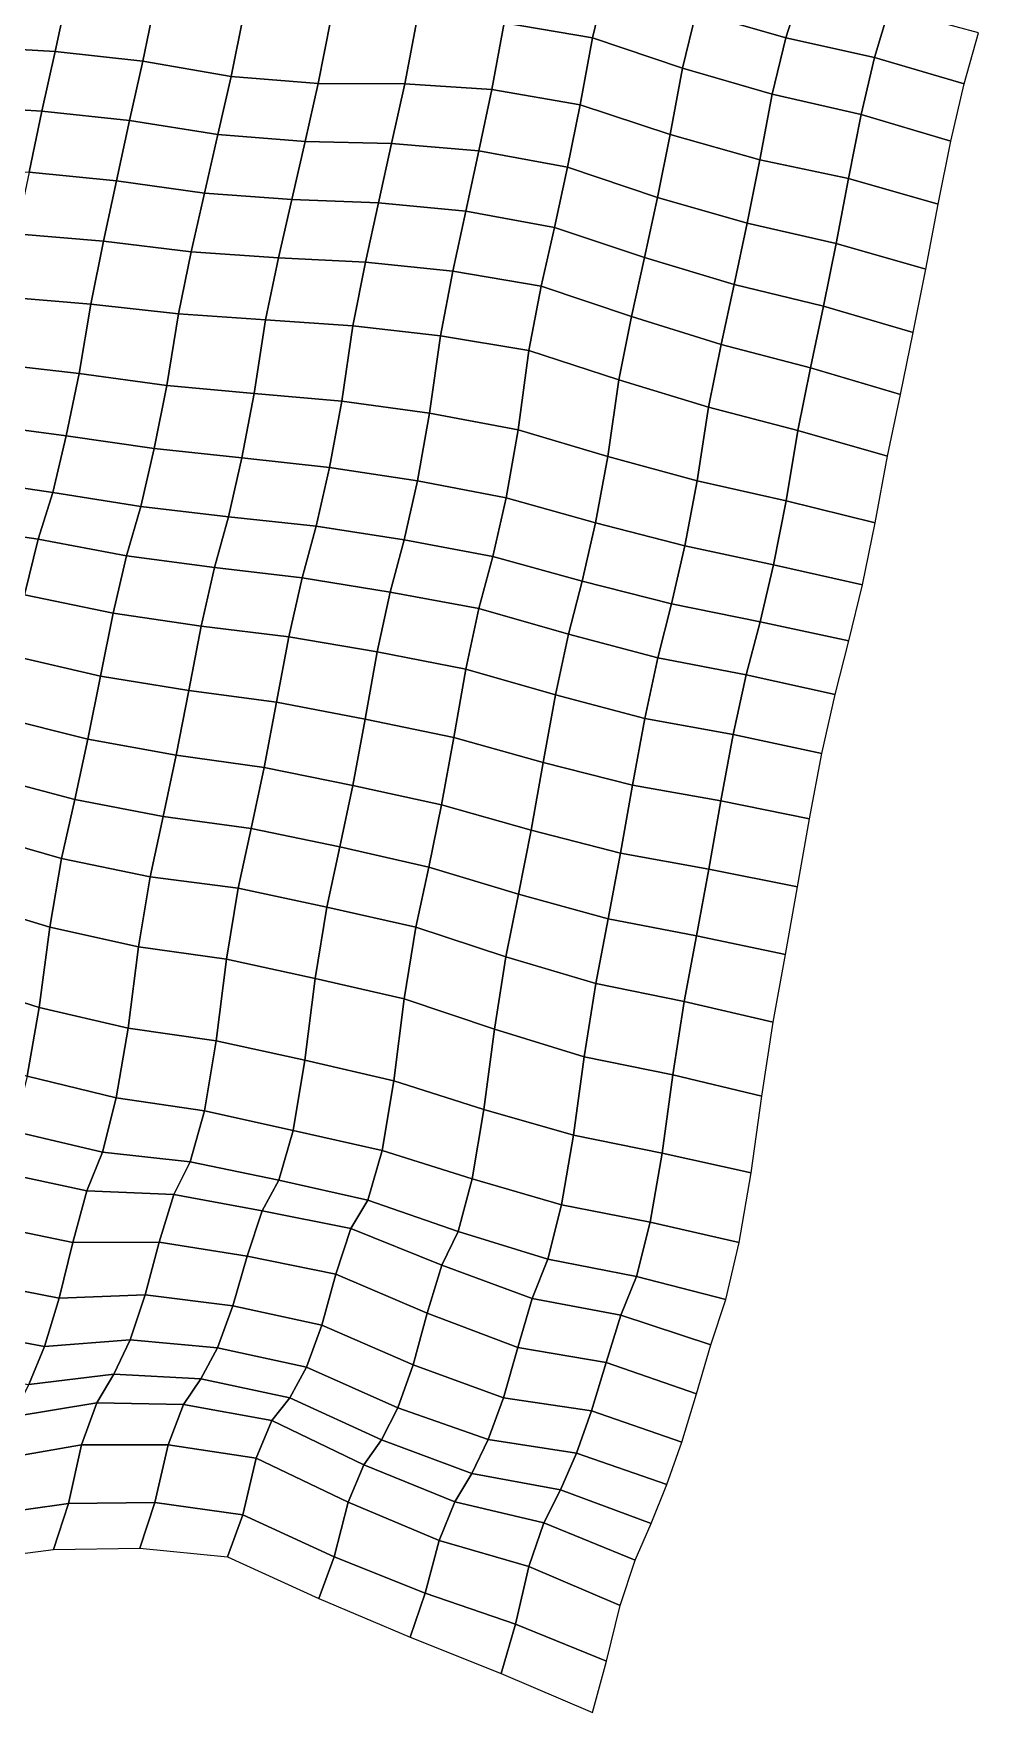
# Model space of a CAD drawing. Header units: metres. Extents: x -7.8 to 5.5, y -4.8 to 2.7.
# Drawn here: x 3.019 to 4.609, y -4.844 to -2.019 of the extents above; entities that cross this region are included whole.
import ezdxf

# ---------------------------------------------------------------- set-up
doc = ezdxf.new("R2010")
doc.units = ezdxf.units.M

msp = doc.modelspace()

# ---------------------------------------------------------------- linework, layer by layer
at = {"layer": 'C2'}
for points in [[(3.83359, -1.9079, -8.10296), (3.81073, -2.00163, -7.99013), (3.95922, -2.0267, -7.98274), (3.98213, -1.93341, -8.09597)], [(4.15913, -1.9099, -8.24195), (4.13373, -1.98331, -8.11087), (4.28447, -2.02639, -8.11966), (4.30939, -1.94914, -8.24728)], [(2.93104, -1.94107, -8.11509), (2.90899, -2.04128, -8.00807), (3.05535, -2.04932, -7.9854), (3.07722, -1.94769, -8.09114)], [(3.07722, -1.94769, -8.09114), (3.05535, -2.04932, -7.9854), (3.20275, -2.06571, -7.97023), (3.22439, -1.96221, -8.07429)], [(3.98213, -1.93341, -8.09597), (3.95922, -2.0267, -7.98274), (4.11091, -2.07736, -7.99833), (4.13373, -1.98331, -8.11087)], [(4.30939, -1.94914, -8.24728), (4.28447, -2.02639, -8.11966), (4.43402, -2.05992, -8.11986), (4.45832, -1.97773, -8.24305)], [(3.22439, -1.96221, -8.07429), (3.20275, -2.06571, -7.97023), (3.35135, -2.09166, -7.96363), (3.37267, -1.98563, -8.06543)], [(3.37267, -1.98563, -8.06543), (3.35135, -2.09166, -7.96363), (3.49815, -2.10322, -7.94412), (3.5193, -1.99587, -8.04473)], [(3.5193, -1.99587, -8.04473), (3.49815, -2.10322, -7.94412), (3.64357, -2.10379, -7.91475), (3.66454, -1.9949, -8.01398)], [(3.66454, -1.9949, -8.01398), (3.64357, -2.10379, -7.91475), (3.79014, -2.11348, -7.89356), (3.81073, -2.00163, -7.99013)], [(3.81073, -2.00163, -7.99013), (3.79014, -2.11348, -7.89356), (3.93872, -2.13932, -7.88687), (3.95922, -2.0267, -7.98274)], [(4.13373, -1.98331, -8.11087), (4.11091, -2.07736, -7.99833), (4.26175, -2.12122, -8.00781), (4.28447, -2.02639, -8.11966)], [(4.45832, -1.97773, -8.24305), (4.43402, -2.05992, -8.11986), (4.58488, -2.104, -8.12954), (4.60871, -2.01796, -8.24927)], [(3.95922, -2.0267, -7.98274), (3.93872, -2.13932, -7.88687), (4.09035, -2.18944, -7.90196), (4.11091, -2.07736, -7.99833)], [(4.28447, -2.02639, -8.11966), (4.26175, -2.12122, -8.00781), (4.41138, -2.15541, -8.00861), (4.43402, -2.05992, -8.11986)], [(2.90899, -2.04128, -8.00807), (2.88688, -2.14105, -7.90066), (3.03333, -2.14975, -7.87858), (3.05535, -2.04932, -7.9854)], [(3.05535, -2.04932, -7.9854), (3.03333, -2.14975, -7.87858), (3.18067, -2.1657, -7.86301), (3.20275, -2.06571, -7.97023)], [(4.43402, -2.05992, -8.11986), (4.41138, -2.15541, -8.00861), (4.56238, -2.20058, -8.01927), (4.58488, -2.104, -8.12954)], [(3.20275, -2.06571, -7.97023), (3.18067, -2.1657, -7.86301), (3.329, -2.18945, -7.85445), (3.35135, -2.09166, -7.96363)], [(4.11091, -2.07736, -7.99833), (4.09035, -2.18944, -7.90196), (4.24101, -2.23186, -7.91016), (4.26175, -2.12122, -8.00781)], [(3.35135, -2.09166, -7.96363), (3.329, -2.18945, -7.85445), (3.47582, -2.20123, -7.83513), (3.49815, -2.10322, -7.94412)], [(3.49815, -2.10322, -7.94412), (3.47582, -2.20123, -7.83513), (3.62159, -2.20455, -7.80822), (3.64357, -2.10379, -7.91475)], [(3.64357, -2.10379, -7.91475), (3.62159, -2.20455, -7.80822), (3.7685, -2.21698, -7.7895), (3.79014, -2.11348, -7.89356)], [(3.79014, -2.11348, -7.89356), (3.7685, -2.21698, -7.7895), (3.91728, -2.24436, -7.78419), (3.93872, -2.13932, -7.88687)], [(2.88688, -2.14105, -7.90066), (2.86505, -2.24302, -7.79522), (3.01163, -2.25282, -7.77413), (3.03333, -2.14975, -7.87858)], [(3.93872, -2.13932, -7.88687), (3.91728, -2.24436, -7.78419), (4.06897, -2.29503, -7.79978), (4.09035, -2.18944, -7.90196)], [(4.26175, -2.12122, -8.00781), (4.24101, -2.23186, -7.91016), (4.39031, -2.26341, -7.90859), (4.41138, -2.15541, -8.00861)], [(3.03333, -2.14975, -7.87858), (3.01163, -2.25282, -7.77413), (3.15879, -2.26723, -7.75718), (3.18067, -2.1657, -7.86301)], [(3.18067, -2.1657, -7.86301), (3.15879, -2.26723, -7.75718), (3.30673, -2.28791, -7.74585), (3.329, -2.18945, -7.85445)], [(4.41138, -2.15541, -8.00861), (4.39031, -2.26341, -7.90859), (4.54105, -2.3065, -7.91737), (4.56238, -2.20058, -8.01927)], [(3.329, -2.18945, -7.85445), (3.30673, -2.28791, -7.74585), (3.45345, -2.2988, -7.72575), (3.47582, -2.20123, -7.83513)], [(3.47582, -2.20123, -7.83513), (3.45345, -2.2988, -7.72575), (3.59948, -2.30421, -7.70071), (3.62159, -2.20455, -7.80822)], [(4.09035, -2.18944, -7.90196), (4.06897, -2.29503, -7.79978), (4.21977, -2.33855, -7.80896), (4.24101, -2.23186, -7.91016)], [(3.62159, -2.20455, -7.80822), (3.59948, -2.30421, -7.70071), (3.7466, -2.3184, -7.68357), (3.7685, -2.21698, -7.7895)], [(3.7685, -2.21698, -7.7895), (3.7466, -2.3184, -7.68357), (3.89535, -2.34556, -7.67806), (3.91728, -2.24436, -7.78419)], [(3.01163, -2.25282, -7.77413), (2.99002, -2.35654, -7.67026), (3.13689, -2.36865, -7.65125), (3.15879, -2.26723, -7.75718)], [(3.91728, -2.24436, -7.78419), (3.89535, -2.34556, -7.67806), (4.04706, -2.39634, -7.69374), (4.06897, -2.29503, -7.79978)], [(4.24101, -2.23186, -7.91016), (4.21977, -2.33855, -7.80896), (4.36938, -2.37263, -7.80966), (4.39031, -2.26341, -7.90859)], [(3.15879, -2.26723, -7.75718), (3.13689, -2.36865, -7.65125), (3.28453, -2.38691, -7.63775), (3.30673, -2.28791, -7.74585)], [(3.30673, -2.28791, -7.74585), (3.28453, -2.38691, -7.63775), (3.43112, -2.39681, -7.61676), (3.45345, -2.2988, -7.72575)], [(4.39031, -2.26341, -7.90859), (4.36938, -2.37263, -7.80966), (4.52011, -2.41561, -7.81834), (4.54105, -2.3065, -7.91737)], [(3.45345, -2.2988, -7.72575), (3.43112, -2.39681, -7.61676), (3.5774, -2.4042, -7.5935), (3.59948, -2.30421, -7.70071)], [(3.59948, -2.30421, -7.70071), (3.5774, -2.4042, -7.5935), (3.72461, -2.41905, -7.57694), (3.7466, -2.3184, -7.68357)], [(4.06897, -2.29503, -7.79978), (4.04706, -2.39634, -7.69374), (4.19806, -2.44151, -7.7044), (4.21977, -2.33855, -7.80896)], [(3.7466, -2.3184, -7.68357), (3.72461, -2.41905, -7.57694), (3.87314, -2.44445, -7.56985), (3.89535, -2.34556, -7.67806)], [(4.21977, -2.33855, -7.80896), (4.19806, -2.44151, -7.7044), (4.34802, -2.47833, -7.70757), (4.36938, -2.37263, -7.80966)], [(2.99002, -2.35654, -7.67026), (2.96865, -2.46213, -7.56808), (3.11557, -2.47468, -7.54945), (3.13689, -2.36865, -7.65125)], [(3.13689, -2.36865, -7.65125), (3.11557, -2.47468, -7.54945), (3.26298, -2.49107, -7.53428), (3.28453, -2.38691, -7.63775)], [(3.89535, -2.34556, -7.67806), (3.87314, -2.44445, -7.56985), (4.02487, -2.49545, -7.58574), (4.04706, -2.39634, -7.69374)], [(4.36938, -2.37263, -7.80966), (4.34802, -2.47833, -7.70757), (4.49887, -2.5223, -7.71714), (4.52011, -2.41561, -7.81834)], [(3.28453, -2.38691, -7.63775), (3.26298, -2.49107, -7.53428), (3.40958, -2.50109, -7.51339), (3.43112, -2.39681, -7.61676)], [(3.43112, -2.39681, -7.61676), (3.40958, -2.50109, -7.51339), (3.5562, -2.51122, -7.49259), (3.5774, -2.4042, -7.5935)], [(4.04706, -2.39634, -7.69374), (4.02487, -2.49545, -7.58574), (4.17615, -2.54282, -7.59837), (4.19806, -2.44151, -7.7044)], [(3.5774, -2.4042, -7.5935), (3.5562, -2.51122, -7.49259), (3.70363, -2.52783, -7.47762), (3.72461, -2.41905, -7.57694)], [(3.72461, -2.41905, -7.57694), (3.70363, -2.52783, -7.47762), (3.85208, -2.55257, -7.46993), (3.87314, -2.44445, -7.56985)], [(3.87314, -2.44445, -7.56985), (3.85208, -2.55257, -7.46993), (4.00359, -2.60181, -7.48424), (4.02487, -2.49545, -7.58574)], [(4.19806, -2.44151, -7.7044), (4.17615, -2.54282, -7.59837), (4.32637, -2.58173, -7.60341), (4.34802, -2.47833, -7.70757)], [(2.96865, -2.46213, -7.56808), (2.94811, -2.57443, -7.47191), (3.0956, -2.59148, -7.45732), (3.11557, -2.47468, -7.54945)], [(3.11557, -2.47468, -7.54945), (3.0956, -2.59148, -7.45732), (3.2435, -2.61182, -7.4457), (3.26298, -2.49107, -7.53428)], [(4.34802, -2.47833, -7.70757), (4.32637, -2.58173, -7.60341), (4.47736, -2.62679, -7.61397), (4.49887, -2.5223, -7.71714)], [(3.26298, -2.49107, -7.53428), (3.2435, -2.61182, -7.4457), (3.3905, -2.62503, -7.42767), (3.40958, -2.50109, -7.51339)], [(3.40958, -2.50109, -7.51339), (3.3905, -2.62503, -7.42767), (3.53751, -2.63823, -7.40963), (3.5562, -2.51122, -7.49259)], [(3.5562, -2.51122, -7.49259), (3.53751, -2.63823, -7.40963), (3.68536, -2.65825, -7.39771), (3.70363, -2.52783, -7.47762)], [(4.02487, -2.49545, -7.58574), (4.00359, -2.60181, -7.48424), (4.15475, -2.64819, -7.49599), (4.17615, -2.54282, -7.59837)], [(3.70363, -2.52783, -7.47762), (3.68536, -2.65825, -7.39771), (3.83421, -2.68617, -7.39289), (3.85208, -2.55257, -7.46993)], [(3.85208, -2.55257, -7.46993), (3.83421, -2.68617, -7.39289), (3.98517, -2.73102, -7.40325), (4.00359, -2.60181, -7.48424)], [(4.17615, -2.54282, -7.59837), (4.15475, -2.64819, -7.49599), (4.30499, -2.68732, -7.50122), (4.32637, -2.58173, -7.60341)], [(2.94811, -2.57443, -7.47191), (2.9263, -2.6765, -7.36656), (3.0741, -2.69608, -7.35425), (3.0956, -2.59148, -7.45732)], [(3.0956, -2.59148, -7.45732), (3.0741, -2.69608, -7.35425), (3.22213, -2.71752, -7.34361), (3.2435, -2.61182, -7.4457)], [(4.32637, -2.58173, -7.60341), (4.30499, -2.68732, -7.50122), (4.45576, -2.73063, -7.51021), (4.47736, -2.62679, -7.61397)], [(3.2435, -2.61182, -7.4457), (3.22213, -2.71752, -7.34361), (3.36948, -2.73347, -7.32804), (3.3905, -2.62503, -7.42767)], [(3.3905, -2.62503, -7.42767), (3.36948, -2.73347, -7.32804), (3.51687, -2.74976, -7.31277), (3.53751, -2.63823, -7.40963)], [(4.00359, -2.60181, -7.48424), (3.98517, -2.73102, -7.40325), (4.13568, -2.77224, -7.41036), (4.15475, -2.64819, -7.49599)], [(3.53751, -2.63823, -7.40963), (3.51687, -2.74976, -7.31277), (3.66502, -2.77208, -7.30292), (3.68536, -2.65825, -7.39771)], [(4.15475, -2.64819, -7.49599), (4.13568, -2.77224, -7.41036), (4.28519, -2.80544, -7.41028), (4.30499, -2.68732, -7.50122)], [(2.9263, -2.6765, -7.36656), (2.9034, -2.7699, -7.25343), (3.05144, -2.79145, -7.24289), (3.0741, -2.69608, -7.35425)], [(3.68536, -2.65825, -7.39771), (3.66502, -2.77208, -7.30292), (3.81395, -2.80066, -7.29869), (3.83421, -2.68617, -7.39289)], [(3.0741, -2.69608, -7.35425), (3.05144, -2.79145, -7.24289), (3.19974, -2.81499, -7.23413), (3.22213, -2.71752, -7.34361)], [(3.83421, -2.68617, -7.39289), (3.81395, -2.80066, -7.29869), (3.96458, -2.84287, -7.30669), (3.98517, -2.73102, -7.40325)], [(4.30499, -2.68732, -7.50122), (4.28519, -2.80544, -7.41028), (4.43523, -2.84292, -7.41403), (4.45576, -2.73063, -7.51021)], [(3.22213, -2.71752, -7.34361), (3.19974, -2.81499, -7.23413), (3.34731, -2.83269, -7.22014), (3.36948, -2.73347, -7.32804)], [(3.36948, -2.73347, -7.32804), (3.34731, -2.83269, -7.22014), (3.49462, -2.84832, -7.20427), (3.51687, -2.74976, -7.31277)], [(3.98517, -2.73102, -7.40325), (3.96458, -2.84287, -7.30669), (4.11479, -2.88167, -7.31163), (4.13568, -2.77224, -7.41036)], [(3.51687, -2.74976, -7.31277), (3.49462, -2.84832, -7.20427), (3.64282, -2.87108, -7.19482), (3.66502, -2.77208, -7.30292)], [(2.9034, -2.7699, -7.25343), (2.87863, -2.84836, -7.12689), (3.02673, -2.87035, -7.11675), (3.05144, -2.79145, -7.24289)], [(3.05144, -2.79145, -7.24289), (3.02673, -2.87035, -7.11675), (3.17554, -2.89795, -7.11163), (3.19974, -2.81499, -7.23413)], [(3.66502, -2.77208, -7.30292), (3.64282, -2.87108, -7.19482), (3.79173, -2.89955, -7.19049), (3.81395, -2.80066, -7.29869)], [(4.13568, -2.77224, -7.41036), (4.11479, -2.88167, -7.31163), (4.2641, -2.91333, -7.31016), (4.28519, -2.80544, -7.41028)], [(3.19974, -2.81499, -7.23413), (3.17554, -2.89795, -7.11163), (3.32335, -2.91763, -7.09941), (3.34731, -2.83269, -7.22014)], [(3.81395, -2.80066, -7.29869), (3.79173, -2.89955, -7.19049), (3.94228, -2.9411, -7.1979), (3.96458, -2.84287, -7.30669)], [(4.28519, -2.80544, -7.41028), (4.2641, -2.91333, -7.31016), (4.41367, -2.94708, -7.31056), (4.43523, -2.84292, -7.41403)], [(2.87863, -2.84836, -7.12689), (2.85531, -2.93846, -7.0108), (3.00382, -2.96364, -7.00352), (3.02673, -2.87035, -7.11675)], [(3.34731, -2.83269, -7.22014), (3.32335, -2.91763, -7.09941), (3.47091, -2.93523, -7.08532), (3.49462, -2.84832, -7.20427)], [(3.49462, -2.84832, -7.20427), (3.47091, -2.93523, -7.08532), (3.61924, -2.95909, -7.07686), (3.64282, -2.87108, -7.19482)], [(3.96458, -2.84287, -7.30669), (3.94228, -2.9411, -7.1979), (4.09241, -2.97925, -7.20224), (4.11479, -2.88167, -7.31163)], [(3.02673, -2.87035, -7.11675), (3.00382, -2.96364, -7.00352), (3.15307, -2.99486, -7.00165), (3.17554, -2.89795, -7.11163)], [(3.64282, -2.87108, -7.19482), (3.61924, -2.95909, -7.07686), (3.76808, -2.98691, -7.07194), (3.79173, -2.89955, -7.19049)], [(3.17554, -2.89795, -7.11163), (3.15307, -2.99486, -7.00165), (3.30116, -3.01674, -6.99141), (3.32335, -2.91763, -7.09941)], [(3.79173, -2.89955, -7.19049), (3.76808, -2.98691, -7.07194), (3.91882, -3.03, -7.08072), (3.94228, -2.9411, -7.1979)], [(4.11479, -2.88167, -7.31163), (4.09241, -2.97925, -7.20224), (4.24151, -3.00926, -7.1993), (4.2641, -2.91333, -7.31016)], [(3.32335, -2.91763, -7.09941), (3.30116, -3.01674, -6.99141), (3.44872, -3.03434, -6.97732), (3.47091, -2.93523, -7.08532)], [(3.47091, -2.93523, -7.08532), (3.44872, -3.03434, -6.97732), (3.59728, -3.05996, -6.97043), (3.61924, -2.95909, -7.07686)], [(4.2641, -2.91333, -7.31016), (4.24151, -3.00926, -7.1993), (4.3909, -3.04147, -7.19832), (4.41367, -2.94708, -7.31056)], [(3.00382, -2.96364, -7.00352), (2.98204, -3.06604, -6.89847), (3.1317, -3.10045, -6.89947), (3.15307, -2.99486, -7.00165)], [(3.61924, -2.95909, -7.07686), (3.59728, -3.05996, -6.97043), (3.74622, -3.08866, -6.9663), (3.76808, -2.98691, -7.07194)], [(3.94228, -2.9411, -7.1979), (3.91882, -3.03, -7.08072), (4.06915, -3.06979, -7.08655), (4.09241, -2.97925, -7.20224)], [(3.76808, -2.98691, -7.07194), (3.74622, -3.08866, -6.9663), (3.897, -3.13207, -6.97538), (3.91882, -3.03, -7.08072)], [(4.09241, -2.97925, -7.20224), (4.06915, -3.06979, -7.08655), (4.21808, -3.09837, -7.08232), (4.24151, -3.00926, -7.1993)], [(3.15307, -2.99486, -7.00165), (3.1317, -3.10045, -6.89947), (3.28012, -3.12497, -6.89159), (3.30116, -3.01674, -6.99141)], [(3.30116, -3.01674, -6.99141), (3.28012, -3.12497, -6.89159), (3.42791, -3.14444, -6.87918), (3.44872, -3.03434, -6.97732)], [(4.24151, -3.00926, -7.1993), (4.21808, -3.09837, -7.08232), (4.36757, -3.13146, -7.08213), (4.3909, -3.04147, -7.19832)], [(3.44872, -3.03434, -6.97732), (3.42791, -3.14444, -6.87918), (3.57684, -3.17302, -6.87495), (3.59728, -3.05996, -6.97043)], [(3.91882, -3.03, -7.08072), (3.897, -3.13207, -6.97538), (4.04733, -3.17186, -6.98121), (4.06915, -3.06979, -7.08655)], [(2.98204, -3.06604, -6.89847), (2.96035, -3.16911, -6.79402), (3.11038, -3.20648, -6.79767), (3.1317, -3.10045, -6.89947)], [(3.59728, -3.05996, -6.97043), (3.57684, -3.17302, -6.87495), (3.72605, -3.20392, -6.87279), (3.74622, -3.08866, -6.9663)], [(4.06915, -3.06979, -7.08655), (4.04733, -3.17186, -6.98121), (4.19606, -3.1988, -6.9755), (4.21808, -3.09837, -7.08232)], [(3.1317, -3.10045, -6.89947), (3.11038, -3.20648, -6.79767), (3.25913, -3.23364, -6.79216), (3.28012, -3.12497, -6.89159)], [(3.74622, -3.08866, -6.9663), (3.72605, -3.20392, -6.87279), (3.87669, -3.24612, -6.88079), (3.897, -3.13207, -6.97538)], [(4.21808, -3.09837, -7.08232), (4.19606, -3.1988, -6.9755), (4.34541, -3.23079, -6.97433), (4.36757, -3.13146, -7.08213)], [(3.28012, -3.12497, -6.89159), (3.25913, -3.23364, -6.79216), (3.40707, -3.25431, -6.78083), (3.42791, -3.14444, -6.87918)], [(3.897, -3.13207, -6.97538), (3.87669, -3.24612, -6.88079), (4.02682, -3.28438, -6.88523), (4.04733, -3.17186, -6.98121)], [(3.42791, -3.14444, -6.87918), (3.40707, -3.25431, -6.78083), (3.55623, -3.28477, -6.77828), (3.57684, -3.17302, -6.87495)], [(2.96035, -3.16911, -6.79402), (2.9382, -3.26855, -6.68631), (3.08851, -3.30812, -6.69194), (3.11038, -3.20648, -6.79767)], [(3.57684, -3.17302, -6.87495), (3.55623, -3.28477, -6.77828), (3.70565, -3.31731, -6.7776), (3.72605, -3.20392, -6.87279)], [(4.04733, -3.17186, -6.98121), (4.02682, -3.28438, -6.88523), (4.17544, -3.31043, -6.87874), (4.19606, -3.1988, -6.9755)], [(3.11038, -3.20648, -6.79767), (3.08851, -3.30812, -6.69194), (3.23744, -3.3367, -6.68771), (3.25913, -3.23364, -6.79216)], [(3.72605, -3.20392, -6.87279), (3.70565, -3.31731, -6.7776), (3.85634, -3.35995, -6.78599), (3.87669, -3.24612, -6.88079)], [(4.19606, -3.1988, -6.9755), (4.17544, -3.31043, -6.87874), (4.32456, -3.34056, -6.87589), (4.34541, -3.23079, -6.97433)], [(3.25913, -3.23364, -6.79216), (3.23744, -3.3367, -6.68771), (3.38531, -3.35683, -6.67589), (3.40707, -3.25431, -6.78083)], [(3.87669, -3.24612, -6.88079), (3.85634, -3.35995, -6.78599), (4.00655, -3.39876, -6.79093), (4.02682, -3.28438, -6.88523)], [(2.9382, -3.26855, -6.68631), (2.91562, -3.36447, -6.57544), (3.06634, -3.40734, -6.58403), (3.08851, -3.30812, -6.69194)], [(3.40707, -3.25431, -6.78083), (3.38531, -3.35683, -6.67589), (3.53457, -3.38805, -6.67402), (3.55623, -3.28477, -6.77828)], [(3.55623, -3.28477, -6.77828), (3.53457, -3.38805, -6.67402), (3.68417, -3.42202, -6.67463), (3.70565, -3.31731, -6.7776)], [(4.02682, -3.28438, -6.88523), (4.00655, -3.39876, -6.79093), (4.15526, -3.42558, -6.78513), (4.17544, -3.31043, -6.87874)], [(3.08851, -3.30812, -6.69194), (3.06634, -3.40734, -6.58403), (3.21555, -3.43823, -6.58187), (3.23744, -3.3367, -6.68771)], [(3.70565, -3.31731, -6.7776), (3.68417, -3.42202, -6.67463), (3.83523, -3.46763, -6.68568), (3.85634, -3.35995, -6.78599)], [(4.17544, -3.31043, -6.87874), (4.15526, -3.42558, -6.78513), (4.30434, -3.45538, -6.78198), (4.32456, -3.34056, -6.87589)], [(3.23744, -3.3367, -6.68771), (3.21555, -3.43823, -6.58187), (3.3633, -3.45737, -6.56917), (3.38531, -3.35683, -6.67589)], [(3.38531, -3.35683, -6.67589), (3.3633, -3.45737, -6.56917), (3.51264, -3.48925, -6.56789), (3.53457, -3.38805, -6.67402)], [(3.85634, -3.35995, -6.78599), (3.83523, -3.46763, -6.68568), (3.98576, -3.50907, -6.69299), (4.00655, -3.39876, -6.79093)], [(2.91562, -3.36447, -6.57544), (2.89511, -3.47699, -6.47947), (3.04624, -3.52315, -6.49102), (3.06634, -3.40734, -6.58403)], [(3.53457, -3.38805, -6.67402), (3.51264, -3.48925, -6.56789), (3.66223, -3.52311, -6.5684), (3.68417, -3.42202, -6.67463)], [(3.06634, -3.40734, -6.58403), (3.04624, -3.52315, -6.49102), (3.1957, -3.55602, -6.49063), (3.21555, -3.43823, -6.58187)], [(4.00655, -3.39876, -6.79093), (3.98576, -3.50907, -6.69299), (4.13469, -3.53766, -6.68876), (4.15526, -3.42558, -6.78513)], [(3.21555, -3.43823, -6.58187), (3.1957, -3.55602, -6.49063), (3.34368, -3.57702, -6.4796), (3.3633, -3.45737, -6.56917)], [(3.68417, -3.42202, -6.67463), (3.66223, -3.52311, -6.5684), (3.8138, -3.57279, -6.5831), (3.83523, -3.46763, -6.68568)], [(4.15526, -3.42558, -6.78513), (4.13469, -3.53766, -6.68876), (4.284, -3.56932, -6.68729), (4.30434, -3.45538, -6.78198)], [(3.3633, -3.45737, -6.56917), (3.34368, -3.57702, -6.4796), (3.49311, -3.60956, -6.47892), (3.51264, -3.48925, -6.56789)], [(3.83523, -3.46763, -6.68568), (3.8138, -3.57279, -6.5831), (3.96481, -3.61807, -6.59386), (3.98576, -3.50907, -6.69299)], [(2.89511, -3.47699, -6.47947), (2.87713, -3.60971, -6.40164), (3.02857, -3.6584, -6.41545), (3.04624, -3.52315, -6.49102)], [(3.51264, -3.48925, -6.56789), (3.49311, -3.60956, -6.47892), (3.64275, -3.64386, -6.47982), (3.66223, -3.52311, -6.5684)], [(3.04624, -3.52315, -6.49102), (3.02857, -3.6584, -6.41545), (3.17828, -3.69325, -6.41684), (3.1957, -3.55602, -6.49063)], [(3.66223, -3.52311, -6.5684), (3.64275, -3.64386, -6.47982), (3.79447, -3.69475, -6.4956), (3.8138, -3.57279, -6.5831)], [(3.98576, -3.50907, -6.69299), (3.96481, -3.61807, -6.59386), (4.11393, -3.64819, -6.59101), (4.13469, -3.53766, -6.68876)], [(3.1957, -3.55602, -6.49063), (3.17828, -3.69325, -6.41684), (3.32626, -3.71425, -6.40581), (3.34368, -3.57702, -6.4796)], [(4.13469, -3.53766, -6.68876), (4.11393, -3.64819, -6.59101), (4.2636, -3.68271, -6.5921), (4.284, -3.56932, -6.68729)], [(3.34368, -3.57702, -6.4796), (3.32626, -3.71425, -6.40581), (3.47571, -3.74701, -6.40533), (3.49311, -3.60956, -6.47892)], [(3.8138, -3.57279, -6.5831), (3.79447, -3.69475, -6.4956), (3.94561, -3.74102, -6.50725), (3.96481, -3.61807, -6.59386)], [(2.87713, -3.60971, -6.40164), (2.85648, -3.72113, -6.30468), (3.00842, -3.77377, -6.32204), (3.02857, -3.6584, -6.41545)], [(3.49311, -3.60956, -6.47892), (3.47571, -3.74701, -6.40533), (3.62539, -3.78153, -6.40642), (3.64275, -3.64386, -6.47982)], [(3.64275, -3.64386, -6.47982), (3.62539, -3.78153, -6.40642), (3.77676, -3.82967, -6.41974), (3.79447, -3.69475, -6.4956)], [(3.96481, -3.61807, -6.59386), (3.94561, -3.74102, -6.50725), (4.09481, -3.7718, -6.50499), (4.11393, -3.64819, -6.59101)], [(3.02857, -3.6584, -6.41545), (3.00842, -3.77377, -6.32204), (3.15832, -3.81016, -6.32481), (3.17828, -3.69325, -6.41684)], [(4.11393, -3.64819, -6.59101), (4.09481, -3.7718, -6.50499), (4.24462, -3.80742, -6.50707), (4.2636, -3.68271, -6.5921)], [(3.17828, -3.69325, -6.41684), (3.15832, -3.81016, -6.32481), (3.30645, -3.83237, -6.31486), (3.32626, -3.71425, -6.40581)], [(3.79447, -3.69475, -6.4956), (3.77676, -3.82967, -6.41974), (3.92753, -3.87298, -6.42873), (3.94561, -3.74102, -6.50725)], [(3.32626, -3.71425, -6.40581), (3.30645, -3.83237, -6.31486), (3.45591, -3.86513, -6.31438), (3.47571, -3.74701, -6.40533)], [(3.47571, -3.74701, -6.40533), (3.45591, -3.86513, -6.31438), (3.60549, -3.89899, -6.31488), (3.62539, -3.78153, -6.40642)], [(3.94561, -3.74102, -6.50725), (3.92753, -3.87298, -6.42873), (4.07666, -3.90321, -6.42598), (4.09481, -3.7718, -6.50499)], [(3.00842, -3.77377, -6.32204), (2.98541, -3.86629, -6.20812), (3.13516, -3.90147, -6.20981), (3.15832, -3.81016, -6.32481)], [(3.62539, -3.78153, -6.40642), (3.60549, -3.89899, -6.31488), (3.75681, -3.94669, -6.32781), (3.77676, -3.82967, -6.41974)], [(4.09481, -3.7718, -6.50499), (4.07666, -3.90321, -6.42598), (4.22617, -3.93641, -6.42589), (4.24462, -3.80742, -6.50707)], [(3.15832, -3.81016, -6.32481), (3.13516, -3.90147, -6.20981), (3.28261, -3.91819, -6.19493), (3.30645, -3.83237, -6.31486)], [(3.30645, -3.83237, -6.31486), (3.28261, -3.91819, -6.19493), (3.43181, -3.94897, -6.19267), (3.45591, -3.86513, -6.31438)], [(3.77676, -3.82967, -6.41974), (3.75681, -3.94669, -6.32781), (3.90758, -3.98999, -6.33679), (3.92753, -3.87298, -6.42873)], [(2.98541, -3.86629, -6.20812), (2.95936, -3.93453, -6.07241), (3.10872, -3.96652, -6.07124), (3.13516, -3.90147, -6.20981)], [(3.45591, -3.86513, -6.31438), (3.43181, -3.94897, -6.19267), (3.58131, -3.98217, -6.19258), (3.60549, -3.89899, -6.31488)], [(3.92753, -3.87298, -6.42873), (3.90758, -3.98999, -6.33679), (4.05664, -4.01957, -6.33345), (4.07666, -3.90321, -6.42598)], [(3.13516, -3.90147, -6.20981), (3.10872, -3.96652, -6.07124), (3.2549, -3.97313, -6.04729), (3.28261, -3.91819, -6.19493)], [(3.28261, -3.91819, -6.19493), (3.2549, -3.97313, -6.04729), (3.40367, -4.00051, -6.04197), (3.43181, -3.94897, -6.19267)], [(3.60549, -3.89899, -6.31488), (3.58131, -3.98217, -6.19258), (3.73327, -4.03492, -6.21005), (3.75681, -3.94669, -6.32781)], [(4.07666, -3.90321, -6.42598), (4.05664, -4.01957, -6.33345), (4.20624, -4.05354, -6.33405), (4.22617, -3.93641, -6.42589)], [(2.95936, -3.93453, -6.07241), (2.9358, -4.02265, -5.95455), (3.08505, -4.05377, -5.95258), (3.10872, -3.96652, -6.07124)], [(3.43181, -3.94897, -6.19267), (3.40367, -4.00051, -6.04197), (3.5527, -4.02986, -6.03843), (3.58131, -3.98217, -6.19258)], [(3.75681, -3.94669, -6.32781), (3.73327, -4.03492, -6.21005), (3.88449, -4.08185, -6.22228), (3.90758, -3.98999, -6.33679)], [(3.10872, -3.96652, -6.07124), (3.08505, -4.05377, -5.95258), (3.23033, -4.05324, -5.92223), (3.2549, -3.97313, -6.04729)], [(3.2549, -3.97313, -6.04729), (3.23033, -4.05324, -5.92223), (3.37862, -4.07666, -5.91336), (3.40367, -4.00051, -6.04197)], [(3.58131, -3.98217, -6.19258), (3.5527, -4.02986, -6.03843), (3.70579, -4.09174, -6.06408), (3.73327, -4.03492, -6.21005)], [(3.40367, -4.00051, -6.04197), (3.37862, -4.07666, -5.91336), (3.52772, -4.10667, -5.91041), (3.5527, -4.02986, -6.03843)], [(3.90758, -3.98999, -6.33679), (3.88449, -4.08185, -6.22228), (4.03346, -4.11077, -6.21835), (4.05664, -4.01957, -6.33345)], [(2.9358, -4.02265, -5.95455), (2.91319, -4.11836, -5.84348), (3.06219, -4.14749, -5.83975), (3.08505, -4.05377, -5.95258)], [(3.5527, -4.02986, -6.03843), (3.52772, -4.10667, -5.91041), (3.68132, -4.17261, -5.93971), (3.70579, -4.09174, -6.06408)], [(3.73327, -4.03492, -6.21005), (3.70579, -4.09174, -6.06408), (3.8582, -4.14812, -6.0848), (3.88449, -4.08185, -6.22228)], [(4.05664, -4.01957, -6.33345), (4.03346, -4.11077, -6.21835), (4.18369, -4.14979, -6.22349), (4.20624, -4.05354, -6.33405)], [(3.08505, -4.05377, -5.95258), (3.06219, -4.14749, -5.83975), (3.20681, -4.14169, -5.80466), (3.23033, -4.05324, -5.92223)], [(3.23033, -4.05324, -5.92223), (3.20681, -4.14169, -5.80466), (3.35451, -4.16039, -5.79155), (3.37862, -4.07666, -5.91336)], [(3.37862, -4.07666, -5.91336), (3.35451, -4.16039, -5.79155), (3.50389, -4.1926, -5.79058), (3.52772, -4.10667, -5.91041)], [(3.70579, -4.09174, -6.06408), (3.68132, -4.17261, -5.93971), (3.83392, -4.23053, -5.96181), (3.8582, -4.14812, -6.0848)], [(3.88449, -4.08185, -6.22228), (3.8582, -4.14812, -6.0848), (4.00706, -4.17615, -6.08007), (4.03346, -4.11077, -6.21835)], [(2.91319, -4.11836, -5.84348), (2.88898, -4.20132, -5.72099), (3.03772, -4.22837, -5.71538), (3.06219, -4.14749, -5.83975)], [(3.52772, -4.10667, -5.91041), (3.50389, -4.1926, -5.79058), (3.65761, -4.25953, -5.82076), (3.68132, -4.17261, -5.93971)], [(4.03346, -4.11077, -6.21835), (4.00706, -4.17615, -6.08007), (4.15861, -4.22572, -6.09468), (4.18369, -4.14979, -6.22349)], [(3.06219, -4.14749, -5.83975), (3.03772, -4.22837, -5.71538), (3.18169, -4.21729, -5.67555), (3.20681, -4.14169, -5.80466)], [(3.20681, -4.14169, -5.80466), (3.18169, -4.21729, -5.67555), (3.32871, -4.23061, -5.65762), (3.35451, -4.16039, -5.79155)], [(3.8582, -4.14812, -6.0848), (3.83392, -4.23053, -5.96181), (3.98244, -4.25582, -5.95462), (4.00706, -4.17615, -6.08007)], [(3.35451, -4.16039, -5.79155), (3.32871, -4.23061, -5.65762), (3.47817, -4.26348, -5.65723), (3.50389, -4.1926, -5.79058)], [(3.68132, -4.17261, -5.93971), (3.65761, -4.25953, -5.82076), (3.80989, -4.31492, -5.84059), (3.83392, -4.23053, -5.96181)], [(4.00706, -4.17615, -6.08007), (3.98244, -4.25582, -5.95462), (4.13437, -4.30846, -5.97198), (4.15861, -4.22572, -6.09468)], [(2.88898, -4.20132, -5.72099), (2.86304, -4.27044, -5.58606), (3.01115, -4.29243, -5.57592), (3.03772, -4.22837, -5.71538)], [(3.50389, -4.1926, -5.79058), (3.47817, -4.26348, -5.65723), (3.63206, -4.33172, -5.6886), (3.65761, -4.25953, -5.82076)], [(3.03772, -4.22837, -5.71538), (3.01115, -4.29243, -5.57592), (3.15432, -4.27499, -5.53038), (3.18169, -4.21729, -5.67555)], [(3.18169, -4.21729, -5.67555), (3.15432, -4.27499, -5.53038), (3.30069, -4.28314, -5.50781), (3.32871, -4.23061, -5.65762)], [(3.32871, -4.23061, -5.65762), (3.30069, -4.28314, -5.50781), (3.45006, -4.31524, -5.50673), (3.47817, -4.26348, -5.65723)], [(3.83392, -4.23053, -5.96181), (3.80989, -4.31492, -5.84059), (3.95801, -4.33702, -5.83054), (3.98244, -4.25582, -5.95462)], [(3.47817, -4.26348, -5.65723), (3.45006, -4.31524, -5.50673), (3.60425, -4.3859, -5.54027), (3.63206, -4.33172, -5.6886)], [(3.65761, -4.25953, -5.82076), (3.63206, -4.33172, -5.6886), (3.78411, -4.38524, -5.70675), (3.80989, -4.31492, -5.84059)], [(3.98244, -4.25582, -5.95462), (3.95801, -4.33702, -5.83054), (4.10992, -4.38944, -5.84771), (4.13437, -4.30846, -5.97198)], [(3.01115, -4.29243, -5.57592), (2.98338, -4.34694, -5.42788), (3.12579, -4.32334, -5.37682), (3.15432, -4.27499, -5.53038)], [(3.15432, -4.27499, -5.53038), (3.12579, -4.32334, -5.37682), (3.27153, -4.32644, -5.34971), (3.30069, -4.28314, -5.50781)], [(3.30069, -4.28314, -5.50781), (3.27153, -4.32644, -5.34971), (3.42025, -4.35338, -5.34401), (3.45006, -4.31524, -5.50673)], [(3.45006, -4.31524, -5.50673), (3.42025, -4.35338, -5.34401), (3.57492, -4.42788, -5.38099), (3.60425, -4.3859, -5.54027)], [(3.80989, -4.31492, -5.84059), (3.78411, -4.38524, -5.70675), (3.93231, -4.40801, -5.6973), (3.95801, -4.33702, -5.83054)], [(2.98338, -4.34694, -5.42788), (2.95778, -4.41869, -5.29533), (3.10007, -4.39422, -5.24347), (3.12579, -4.32334, -5.37682)], [(3.12579, -4.32334, -5.37682), (3.10007, -4.39422, -5.24347), (3.24543, -4.39424, -5.21361), (3.27153, -4.32644, -5.34971)], [(3.27153, -4.32644, -5.34971), (3.24543, -4.39424, -5.21361), (3.39356, -4.41645, -5.20366), (3.42025, -4.35338, -5.34401)], [(3.63206, -4.33172, -5.6886), (3.60425, -4.3859, -5.54027), (3.75666, -4.44228, -5.56098), (3.78411, -4.38524, -5.70675)], [(3.95801, -4.33702, -5.83054), (3.93231, -4.40801, -5.6973), (4.08426, -4.46076, -5.71476), (4.10992, -4.38944, -5.84771)], [(3.42025, -4.35338, -5.34401), (3.39356, -4.41645, -5.20366), (3.54822, -4.49085, -5.24055), (3.57492, -4.42788, -5.38099)], [(2.95778, -4.41869, -5.29533), (2.93501, -4.51319, -5.18318), (3.07781, -4.49278, -5.13498), (3.10007, -4.39422, -5.24347)], [(3.10007, -4.39422, -5.24347), (3.07781, -4.49278, -5.13498), (3.22299, -4.49137, -5.10383), (3.24543, -4.39424, -5.21361)], [(3.24543, -4.39424, -5.21361), (3.22299, -4.49137, -5.10383), (3.37093, -4.51205, -5.0925), (3.39356, -4.41645, -5.20366)], [(3.60425, -4.3859, -5.54027), (3.57492, -4.42788, -5.38099), (3.72801, -4.48975, -5.40664), (3.75666, -4.44228, -5.56098)], [(3.78411, -4.38524, -5.70675), (3.75666, -4.44228, -5.56098), (3.90544, -4.46965, -5.55567), (3.93231, -4.40801, -5.6973)], [(3.39356, -4.41645, -5.20366), (3.37093, -4.51205, -5.0925), (3.52508, -4.58238, -5.12574), (3.54822, -4.49085, -5.24055)], [(3.57492, -4.42788, -5.38099), (3.54822, -4.49085, -5.24055), (3.70164, -4.55536, -5.26856), (3.72801, -4.48975, -5.40664)], [(3.93231, -4.40801, -5.6973), (3.90544, -4.46965, -5.55567), (4.0579, -4.52647, -5.57678), (4.08426, -4.46076, -5.71476)], [(3.75666, -4.44228, -5.56098), (3.72801, -4.48975, -5.40664), (3.87782, -4.52537, -5.40872), (3.90544, -4.46965, -5.55567)], [(3.07781, -4.49278, -5.13498), (3.05291, -4.57014, -5.00745), (3.198, -4.56807, -4.97571), (3.22299, -4.49137, -5.10383)], [(3.22299, -4.49137, -5.10383), (3.198, -4.56807, -4.97571), (3.34519, -4.5827, -4.95896), (3.37093, -4.51205, -5.0925)], [(3.54822, -4.49085, -5.24055), (3.52508, -4.58238, -5.12574), (3.67812, -4.64381, -5.15099), (3.70164, -4.55536, -5.26856)], [(3.72801, -4.48975, -5.40664), (3.70164, -4.55536, -5.26856), (3.85245, -4.59899, -5.27784), (3.87782, -4.52537, -5.40872)], [(3.90544, -4.46965, -5.55567), (3.87782, -4.52537, -5.40872), (4.03104, -4.58823, -5.43525), (4.0579, -4.52647, -5.57678)], [(2.93501, -4.51319, -5.18318), (2.9099, -4.5889, -5.05418), (3.05291, -4.57014, -5.00745), (3.07781, -4.49278, -5.13498)], [(3.37093, -4.51205, -5.0925), (3.34519, -4.5827, -4.95896), (3.49928, -4.6526, -4.9918), (3.52508, -4.58238, -5.12574)], [(3.87782, -4.52537, -5.40872), (3.85245, -4.59899, -5.27784), (4.00598, -4.66438, -5.30664), (4.03104, -4.58823, -5.43525)], [(3.70164, -4.55536, -5.26856), (3.67812, -4.64381, -5.15099), (3.82996, -4.69569, -5.16767), (3.85245, -4.59899, -5.27784)], [(3.52508, -4.58238, -5.12574), (3.49928, -4.6526, -4.9918), (3.65276, -4.71754, -5.02021), (3.67812, -4.64381, -5.15099)], [(3.85245, -4.59899, -5.27784), (3.82996, -4.69569, -5.16767), (3.98311, -4.758, -5.19371), (4.00598, -4.66438, -5.30664)], [(3.67812, -4.64381, -5.15099), (3.65276, -4.71754, -5.02021), (3.80575, -4.77865, -5.04517), (3.82996, -4.69569, -5.16767)], [(3.82996, -4.69569, -5.16767), (3.80575, -4.77865, -5.04517), (3.95933, -4.84437, -5.07426), (3.98311, -4.758, -5.19371)]]:
    msp.add_3dface(points, dxfattribs=at)

doc.saveas('drawing.dxf')
